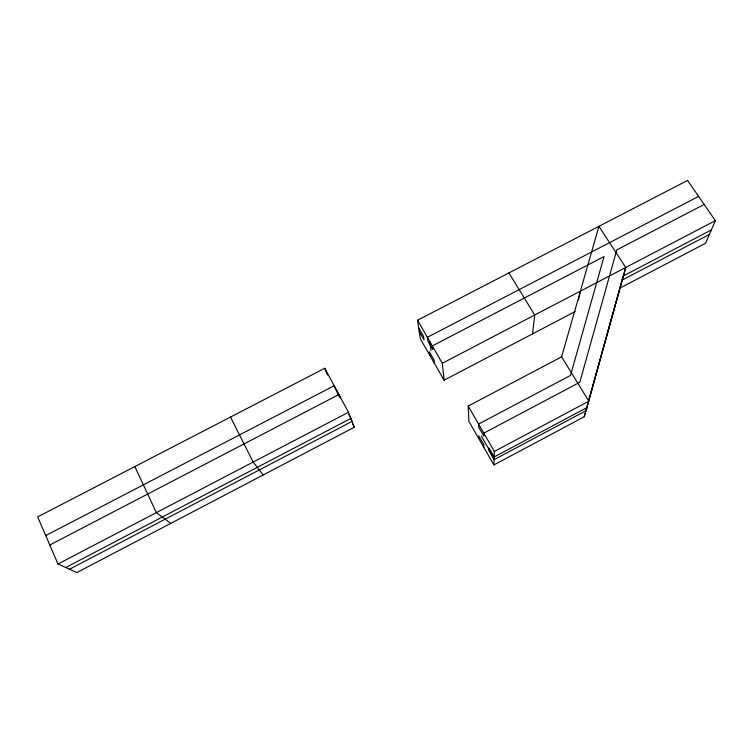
<?xml version="1.0" encoding="UTF-8"?>
<svg xmlns="http://www.w3.org/2000/svg" width="753" height="753" viewBox="0 0 753 753"><rect width="100%" height="100%" fill="white"/><g stroke="black" fill="none" stroke-linecap="round" stroke-linejoin="round"><path stroke-width="1.13" d="M483.803 447.367L483.812 444.618L478.757 435.836L478.804 438.651M493.893 464.93L494.363 451.433L468.206 406.065L561.616 356.837L598.917 226.333L625.724 267.475L584.234 416.776L493.893 464.93L468.874 421.36L468.206 406.065M532.54 333.88L534.724 314.999L508.906 272.925M578.568 299.958L580.394 291.147M584.234 416.776L625.724 267.475M622.938 277.113L586.032 410.705L494.072 459.678L488.932 450.727L488.979 447.96L494.175 456.977L586.954 407.589M575.236 311.516L444.091 380.209L420.334 338.794L417.529 320.232L687.593 180.428L715.35 220.657L705.599 243.238L619.7 288.23M494.363 451.433L588.846 401.18L561.616 356.837M57.99 564.006L348.479 412.277L324.741 368.273L37.65 516.897L57.99 564.006L76.844 572.572L354.324 427.233L348.479 412.277M444.091 380.209L442.312 363.266L715.35 220.657M65.737 567.527L350.879 418.423L348.78 414.526M623.249 275.993L711.35 229.919M69.511 569.24L352.046 421.407L350.493 418.517M622.044 280.144L709.401 234.437M49.792 545.003L338.906 394.534L340.196 397.772M704.159 204.44L616.782 249.921L579.801 382.27L483.812 433.135L483.812 436.091L478.635 427.083L478.588 424.061L570.492 375.446L604.057 256.538L432.326 345.919L432.777 349.561L427.864 341.024L427.365 337.316L698.605 196.392M45.717 535.581L334.163 385.734L335.16 388.219M170.733 523.391L156.351 512.633L134.834 466.578M263.221 474.955L253.168 462.06L230.522 417.049M417.529 320.232L442.312 363.266M481.252 435.959L494.119 458.332M418.677 327.856L423.497 336.243L424.024 339.885L419.233 331.565M335.49 389.037L339.678 396.803M352.658 424.137L354.324 427.233M324.741 368.273L327.527 375.098M336.525 390.129L338.954 396.182M429.765 355.237L429.295 351.773L434.095 360.122L434.519 363.52M429.841 341.608L431.008 350.682"/></g></svg>
